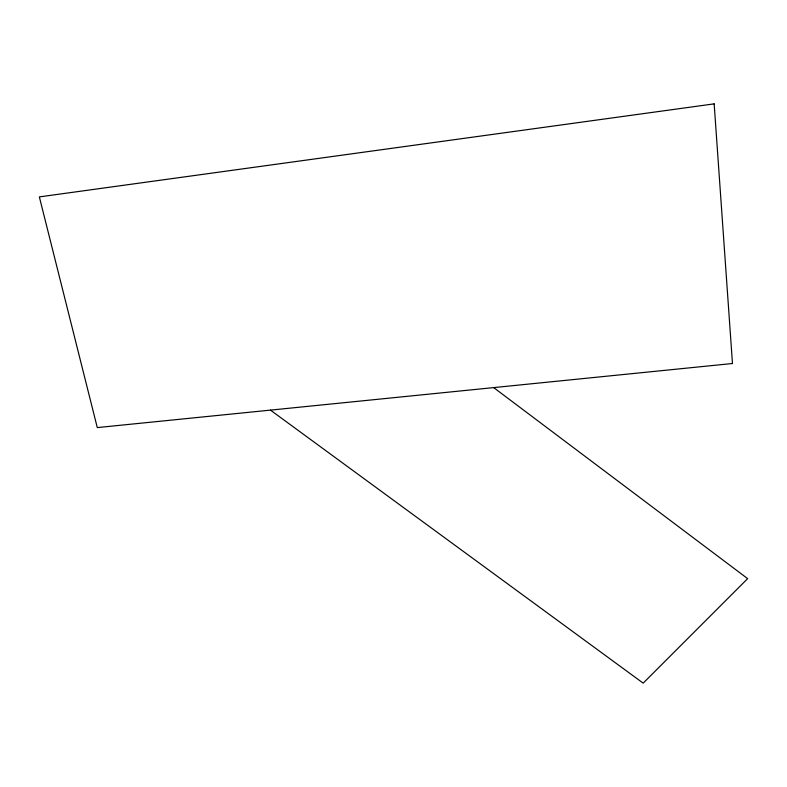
<?xml version="1.0" encoding="UTF-8"?>
<svg xmlns="http://www.w3.org/2000/svg" width="787" height="787" viewBox="0 0 787 787"><rect width="100%" height="100%" fill="white"/><g stroke="black" fill="none" stroke-linecap="round" stroke-linejoin="round"><path stroke-width="1.18" d="M270.472 410.125L643.176 683.136L747.65 578.632L493.685 387.607M714.163 103.864L39.35 196.898L97.283 427.587L732.471 363.515L714.163 103.864"/></g></svg>
